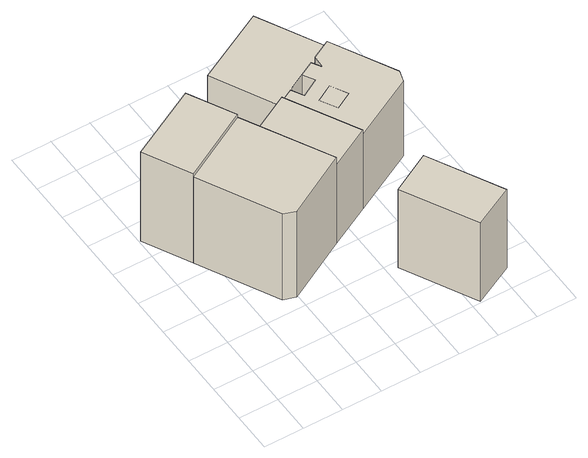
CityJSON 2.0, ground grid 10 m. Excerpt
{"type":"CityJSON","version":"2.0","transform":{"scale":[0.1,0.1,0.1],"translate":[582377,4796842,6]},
"CityObjects":{
"building1":{"type":"Building","children":["building1-1"],"geometry":[{"type":"MultiSurface","lod":"1","boundaries":[[[0,1,2,3]],[[1,4,5,2]],[[4,6,7,5]],[[6,0,3,7]],[[6,4,1,0]]]}]},
"building1-1":{"type":"BuildingPart","attributes":{"name":"8297594_P","measuredHeight":28.17},"parents":["building1"],"geometry":[{"type":"MultiSurface","lod":"2","boundaries":[[[0,1,2,3]],[[1,4,5,2]],[[4,6,7,5]],[[6,0,3,7]],[[6,4,1,0]]],"semantics":{"surfaces":[{"type":"WallSurface"},{"type":"RoofSurface"}],"values":[0,0,0,0,1]}}]},
"building2":{"type":"Building","children":["building2-1"],"geometry":[{"type":"MultiSurface","lod":"1","boundaries":[[[8,9,10,2]],[[9,11,12,10]],[[11,13,14,12]],[[13,15,5,14]],[[15,8,2,5]],[[15,13,11,9,8]]]}]},
"building2-1":{"type":"BuildingPart","attributes":{"name":"8297595_P","measuredHeight":27.23},"parents":["building2"],"geometry":[{"type":"MultiSurface","lod":"2","boundaries":[[[8,9,10,2]],[[9,11,12,10]],[[11,13,14,12]],[[13,15,5,14]],[[15,8,2,5]],[[15,13,11,9,8]]],"semantics":{"surfaces":[{"type":"WallSurface"},{"type":"RoofSurface"}],"values":[0,0,0,0,0,1]}}]},
"building3":{"type":"Building","children":["building3-1"],"geometry":[{"type":"MultiSurface","lod":"1","boundaries":[[[16,17,18,19]],[[17,20,21,18]],[[20,22,10,21]],[[22,16,19,10]],[[22,20,17,16]]]}]},
"building3-1":{"type":"BuildingPart","attributes":{"name":"8297596_P","measuredHeight":24.95},"parents":["building3"],"geometry":[{"type":"MultiSurface","lod":"2","boundaries":[[[16,17,18,19]],[[17,20,21,18]],[[20,22,10,21]],[[22,16,19,10]],[[22,20,17,16]]],"semantics":{"surfaces":[{"type":"WallSurface"},{"type":"RoofSurface"}],"values":[0,0,0,0,1]}}]},
"building4":{"type":"Building","children":["building4-1"],"geometry":[{"type":"MultiSurface","lod":"1","boundaries":[[[23,24,25,26]],[[24,27,28,25]],[[27,29,30,28]],[[29,23,26,30]],[[29,27,24,23]]]}]},
"building4-1":{"type":"BuildingPart","attributes":{"name":"8297498_P","measuredHeight":24.88},"parents":["building4"],"geometry":[{"type":"MultiSurface","lod":"2","boundaries":[[[23,24,25,26]],[[24,27,28,25]],[[27,29,30,28]],[[29,23,26,30]],[[29,27,24,23]]],"semantics":{"surfaces":[{"type":"WallSurface"},{"type":"RoofSurface"}],"values":[0,0,0,0,1]}}]},
"building5":{"type":"Building","children":["building5-1"],"geometry":[{"type":"MultiSurface","lod":"1","boundaries":[[[31,32,33,34]],[[32,35,36,33]],[[35,37,38,36]],[[37,31,34,38]],[[37,35,32,31]]]}]},
"building5-1":{"type":"BuildingPart","attributes":{"name":"8297599_P","measuredHeight":22.07},"parents":["building5"],"geometry":[{"type":"MultiSurface","lod":"2","boundaries":[[[31,32,33,34]],[[32,35,36,33]],[[35,37,38,36]],[[37,31,34,38]],[[37,35,32,31]]],"semantics":{"surfaces":[{"type":"WallSurface"},{"type":"RoofSurface"}],"values":[0,0,0,0,1]}}]},
"building6":{"type":"Building","children":["building6-1"],"geometry":[{"type":"MultiSurface","lod":"1","boundaries":[[[39,40,36,41]],[[40,42,43,36]],[[42,44,45,43]],[[44,46,21,45]],[[46,47,18,21]],[[47,48,49,18]],[[48,50,51,49]],[[50,52,53,51]],[[52,54,55,53]],[[54,56,57,55]],[[56,58,59,57]],[[58,60,61,59]],[[60,39,41,61]],[[60,58,56,54,52,50,48,47,46,44,42,40,39]]]}]},
"building6-1":{"type":"BuildingPart","attributes":{"name":"8297598_P","measuredHeight":23.64},"parents":["building6"],"geometry":[{"type":"MultiSurface","lod":"2","boundaries":[[[39,40,36,41]],[[40,42,43,36]],[[42,44,45,43]],[[44,46,21,45]],[[46,47,18,21]],[[47,48,49,18]],[[48,50,51,49]],[[50,52,53,51]],[[52,54,55,53]],[[54,56,57,55]],[[56,58,59,57]],[[58,60,61,59]],[[60,39,41,61]],[[62,63,64,65]],[[63,66,67,64]],[[66,68,69,67]],[[68,62,65,69]],[[60,58,56,54,52,50,48,47,46,44,42,40,39],[68,66,63,62]]],"semantics":{"surfaces":[{"type":"WallSurface"},{"type":"RoofSurface"}],"values":[0,0,0,0,0,0,0,0,0,0,0,0,0,0,0,0,0,1]}}]}
},
"vertices":[
[178,642,288],[238,529,288],[238,529,6],[178,642,6],[63,434,288],[63,434,6],[3,550,288],[3,550,6],
[238,529,279],[353,314,279],[353,314,6],[195,228,279],[195,228,7],[165,238,279],[165,238,7],[63,434,279],
[259,490,255],[362,545,255],[362,545,5],[259,490,6],[456,369,255],[456,369,5],[353,314,255],
[521,3,254],[425,183,254],[425,183,6],[521,3,5],[526,237,254],[526,237,5],[622,55,254],[622,55,5],
[277,708,225],[455,801,225],[455,801,4],[277,708,5],[540,640,225],[540,640,5],[362,546,225],[362,546,5],
[493,615,241],[540,640,241],[493,615,5],[623,482,241],[623,482,5],[614,451,241],[614,451,5],[456,369,241],[362,545,241],[396,563,241],[396,563,5],[413,533,241],[413,533,5],[457,558,241],[457,558,5],[441,587,241],[441,587,5],[402,567,241],[402,567,5],[477,606,241],[477,606,5],[490,584,241],[490,584,5],
[473,528,241],[431,504,241],[431,504,5],[473,528,5],[454,463,241],[454,463,5],[496,486,241],[496,486,5]
]}
